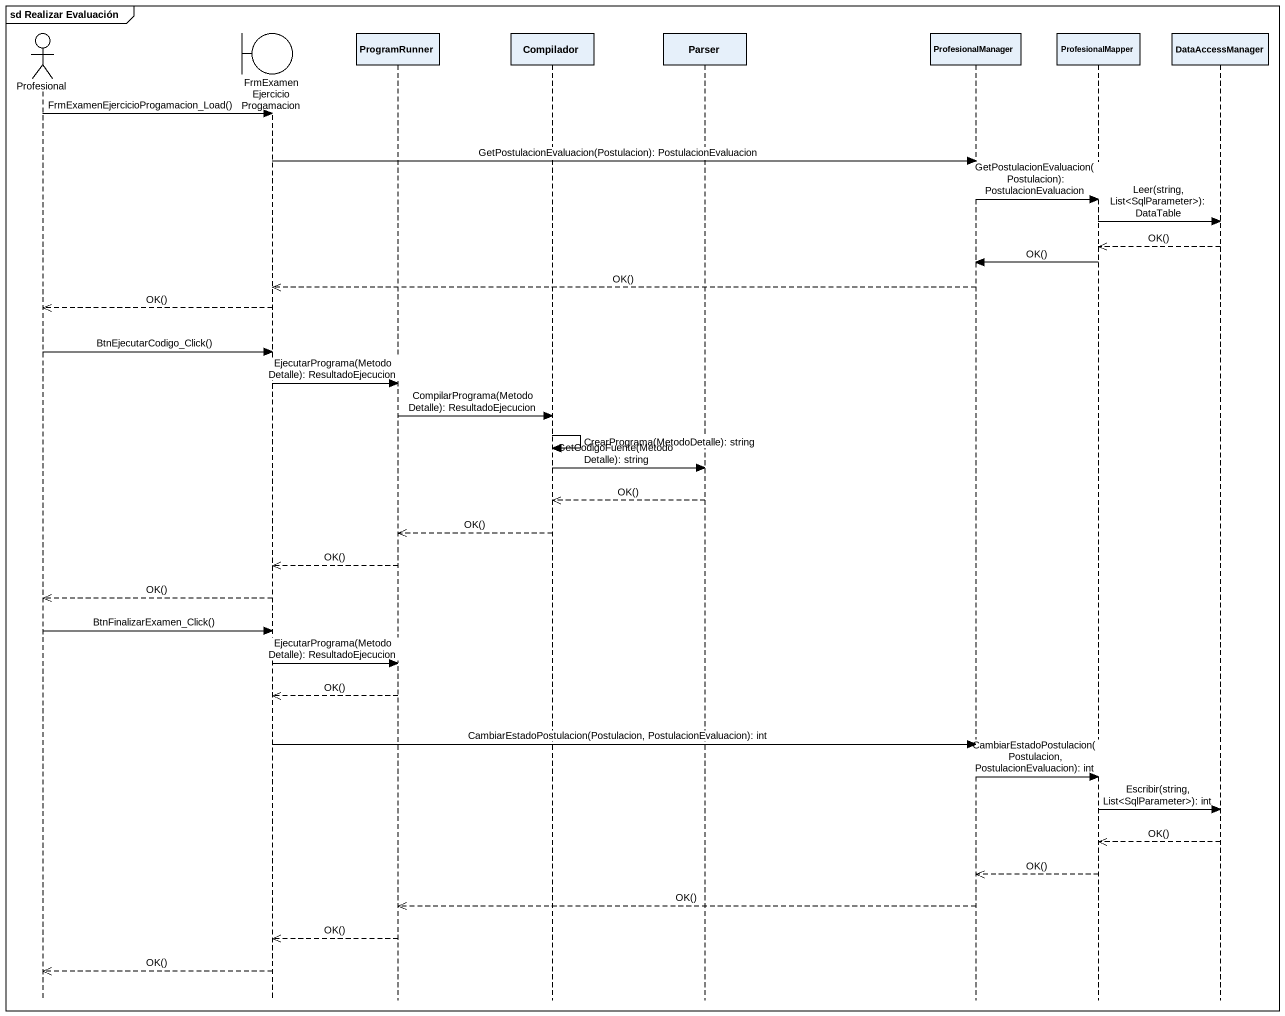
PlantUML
@startuml
mainframe sd Realizar Evaluación
hide footbox
actor Profesional
boundary "FrmExamenEjercicioProgamacion" as FrmExamenEjercicioProgamacio
participant ProgramRunner
participant Compilador
participant Parser
participant ProfesionalManager
participant ProfesionalMapper
participant DataAccessManager

Profesional -> FrmExamenEjercicioProgamacio : FrmExamenEjercicioProgamacion_Load()
FrmExamenEjercicioProgamacio -> ProfesionalManager : GetPostulacionEvaluacion(Postulacion): PostulacionEvaluacion
ProfesionalManager -> ProfesionalMapper : GetPostulacionEvaluacion(Postulacion): PostulacionEvaluacion
ProfesionalMapper -> DataAccessManager : Leer(string, List<SqlParameter>): DataTable
DataAccessManager -->> ProfesionalMapper : OK()
ProfesionalMapper -> ProfesionalManager : OK()
ProfesionalManager -->> FrmExamenEjercicioProgamacio : OK()
FrmExamenEjercicioProgamacio -->> Profesional : OK()
Profesional -> FrmExamenEjercicioProgamacio : BtnEjecutarCodigo_Click()
FrmExamenEjercicioProgamacio -> ProgramRunner : EjecutarPrograma(MetodoDetalle): ResultadoEjecucion
ProgramRunner -> Compilador : CompilarPrograma(MetodoDetalle): ResultadoEjecucion
Compilador -> Compilador : CrearPrograma(MetodoDetalle): string
Compilador -> Parser : GetCodigoFuente(MetodoDetalle): string
Parser -->> Compilador : OK()
Compilador -->> ProgramRunner : OK()
ProgramRunner -->> FrmExamenEjercicioProgamacio : OK()
FrmExamenEjercicioProgamacio -->> Profesional : OK()
Profesional -> FrmExamenEjercicioProgamacio : BtnFinalizarExamen_Click()
FrmExamenEjercicioProgamacio -> ProgramRunner : EjecutarPrograma(MetodoDetalle): ResultadoEjecucion
ProgramRunner -->> FrmExamenEjercicioProgamacio : OK()
FrmExamenEjercicioProgamacio -> ProfesionalManager : CambiarEstadoPostulacion(Postulacion, PostulacionEvaluacion): int
ProfesionalManager -> ProfesionalMapper : CambiarEstadoPostulacion(Postulacion, PostulacionEvaluacion): int
ProfesionalMapper -> DataAccessManager : Escribir(string, List<SqlParameter>): int
DataAccessManager -->> ProfesionalMapper : OK()
ProfesionalMapper -->> ProfesionalManager : OK()
ProfesionalManager -->> ProgramRunner : OK()
ProgramRunner -->> FrmExamenEjercicioProgamacio : OK()
FrmExamenEjercicioProgamacio -->> Profesional : OK()
@enduml
